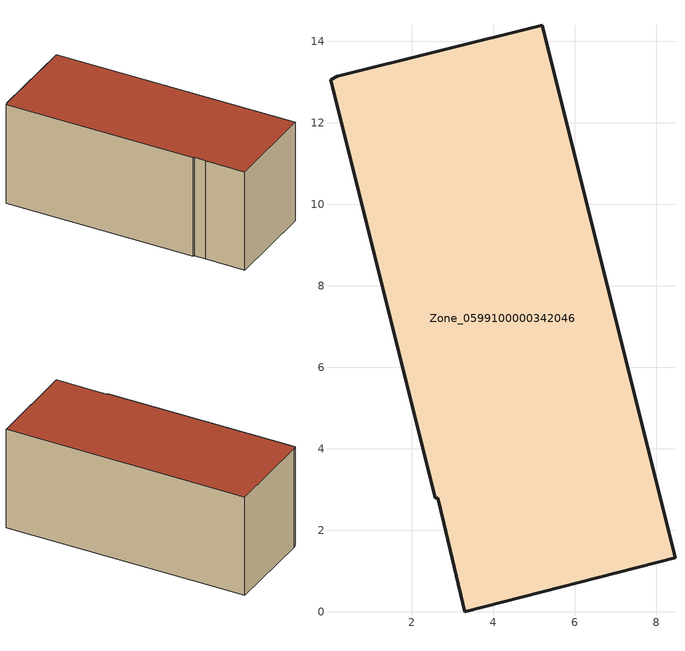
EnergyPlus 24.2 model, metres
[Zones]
Zone_0599100000342046
 floor ground (C_G): 0.01,13.05 0.17,13.14 5.2,14.39 8.46,1.32 3.3,0 2.78,2.18 2.64,2.79 2.58,2.78 z0
 wall outside (C_F): 3.3,0 8.46,1.32 5.2,14.39 0.17,13.14 0.01,13.05 2.58,2.78 2.64,2.79 2.78,2.18 3.3,0 z0:5.74
 roof outside (C_R): 0.17,13.14 0.01,13.05 2.58,2.78 2.64,2.79 2.78,2.18 3.3,0 8.46,1.32 5.2,14.39 z5.74
[BUILDING]
Pand.0599100000342046: North Axis=0; Terrain=City; Loads Convergence Tolerance Value=0.04; Temperature Convergence Tolerance Value=0.4; Solar Distribution=FullExterior; Maximum Number of Warmup Days=25; Minimum Number of Warmup Days=1
[Site:Location]
Rotterdam.The.Hague.AP_ZH_NLD Design_Conditions: Latitude=51.96; Longitude=4.45; Time Zone=1; Elevation=-4.5
[SITE:GROUNDTEMPERATURE:BUILDINGSURFACE]
18, 18, 18, 18, 18, 18, 18, 18, 18, 18, 18, 18
[MATERIAL] Thermal Absorptance=0.9; Solar Absorptance=0.7; Visible Absorptance=0.7
Name | Roughness | Thickness | Conductivity | Density | Specific Heat
G.TC.1992-2005 | MediumSmooth | 0.15 | 0.06 | 540 | 1210
F.TC.1992-2005 | Rough | 0.3 | 0.12 | 1920 | 840
R.TC.1992-2005 | MediumRough | 0.2 | 0.08 | 1500 | 1000
[CONSTRUCTION]
C_G: G.TC.1992-2005
C_F: F.TC.1992-2005
C_R: R.TC.1992-2005
[ZONE]
Zone_0599100000342046: Type=1; Multiplier=1; Ceiling Height=Autocalculate; Volume=Autocalculate; Floor Area=autocalculate; Part of Total Floor Area=Yes
[ZONEINFILTRATION:DESIGNFLOWRATE]
Infil_Zone_0599100000342046: Zone or ZoneList or Space or SpaceList=Zone_0599100000342046; Schedule=AlwaysOn; Design Flow Rate Calculation Method=Flow/Area; Flow Rate per Floor Area=0.0015; Constant Term Coefficient=1; Temperature Term Coefficient=0; Velocity Term Coefficient=0; Velocity Squared Term Coefficient=0
[HVACTEMPLATE:ZONE:IDEALLOADSAIRSYSTEM]
Zone_0599100000342046: Maximum Heating Supply Air Temperature=50; Minimum Cooling Supply Air Temperature=13; Maximum Heating Supply Air Humidity Ratio=0.0156; Minimum Cooling Supply Air Humidity Ratio=0.0077; Heating Limit=NoLimit; Cooling Limit=NoLimit; Dehumidification Control Type=ConstantSensibleHeatRatio; Cooling Sensible Heat Ratio=0.7; Dehumidification Setpoint=60; Humidification Control Type=None; Humidification Setpoint=30; Outdoor Air Method=None; Outdoor Air Flow Rate per Person=0.00944; Outdoor Air Flow Rate per Zone Floor Area=0; Outdoor Air Flow Rate per Zone=0; Demand Controlled Ventilation Type=None; Outdoor Air Economizer Type=NoEconomizer; Heat Recovery Type=None; Sensible Heat Recovery Effectiveness=0.7; Latent Heat Recovery Effectiveness=0.65
[ZONECONTROL:THERMOSTAT]
ThermostatControl_Zone_0599100000342046: Zone or ZoneList=Zone_0599100000342046; Control Type Schedule=DualSetpointControlType; Control 1=Thermostat_Zone_0599100000342046; Temperature Difference Between Cutout And Setpoint=0
[THERMOSTATSETPOINT:DUALSETPOINT]
Thermostat_Zone_0599100000342046: Heating Setpoint Temperature Schedule=HeatingSetpoint_Zone_0599100000342046; Cooling Setpoint Temperature Schedule=CoolingSetpoint_Zone_0599100000342046
[SCHEDULE:COMPACT]
HeatingSetpoint_Zone_0599100000342046: Through: 12/31, For: AllDays, Until: 24:00, 21
CoolingSetpoint_Zone_0599100000342046: Through: 12/31, For: AllDays, Until: 24:00, 24
DualSetpointControlType: Through: 12/31, For: AllDays, Until: 24:00, 4
AlwaysOn: Through: 12/31, For: AllDays, Until: 24:00, 1
